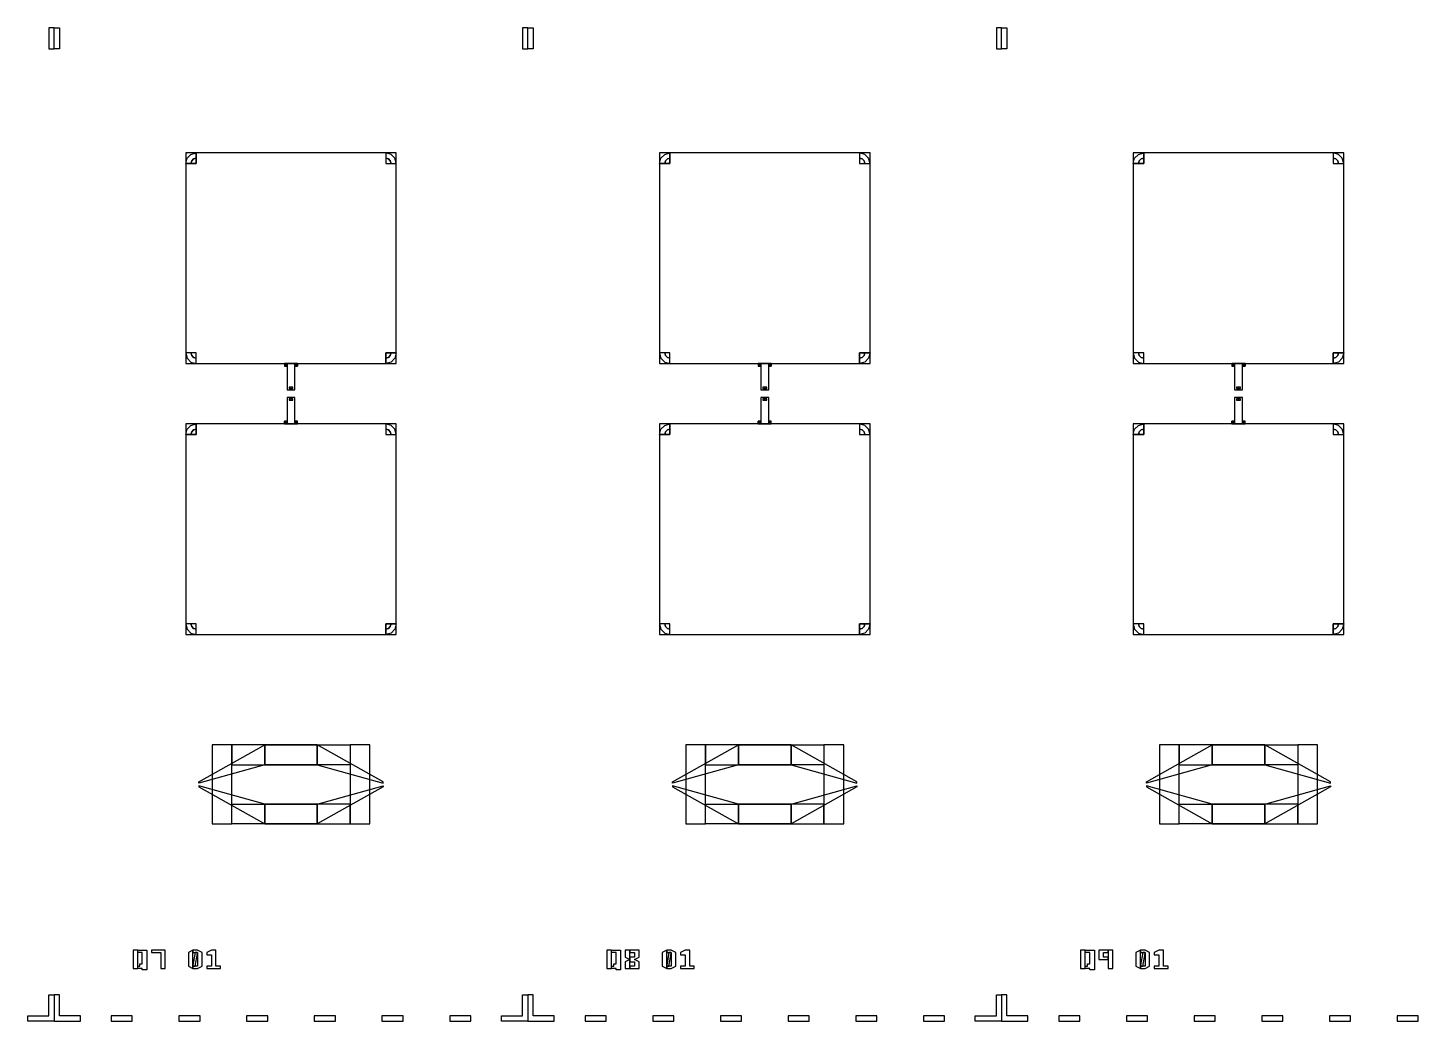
# Model space of a CAD drawing. Extents: x -50899 to 50899, y -48295 to 50898.
# Drawn here: x -17200 to -11917, y -39225 to -35449 of the extents above; entities that cross this region are included whole.
import ezdxf

# ---------------------------------------------------------------- set-up
doc = ezdxf.new("R2010")
doc.units = 0

# ---------------------------------------------------------------- blocks, each defined once
blk = doc.blocks.new('Q6')
for points in [[(1700, 3595.7), (1700, 3675.7), (1680, 3675.7), (1680, 3595.7), (1700, 3595.7)], [(2500, 875), (2250, 805), (2250, 809.8), (2500, 950), (2500, 875)], [(2500, 875), (2250, 805), (2250, 809.8), (2500, 950), (2500, 875)], [(2825, 875), (2500, 875), (2500, 950), (2825, 950), (2825, 875)], [(2825, 875), (2500, 875), (2500, 950), (2825, 950), (2825, 875)], [(2900, 950), (2825, 950), (2825, 650), (2900, 650), (2900, 950)], [(2900, 950), (2825, 950), (2825, 650), (2900, 650), (2900, 950)], [(2500, 725), (2250, 795), (2250, 790.2), (2500, 650), (2500, 725)], [(2500, 725), (2250, 795), (2250, 790.2), (2500, 650), (2500, 725)], [(2825, 725), (2500, 725), (2500, 650), (2825, 650), (2825, 725)], [(2825, 725), (2500, 725), (2500, 650), (2825, 650), (2825, 725)], [(1700, -100), (1600, -100), (1600, -80), (1680, -80), (1680, 0), (1700, 0), (1700, -100)]]:
    blk.add_lwpolyline(points)
blk = doc.blocks.new('Q7')
for points in [[(-100, 3595.7), (-100, 3675.7), (-80, 3675.7), (-80, 3595.7), (-100, 3595.7)], [(1700, 3595.7), (1700, 3675.7), (1680, 3675.7), (1680, 3595.7), (1700, 3595.7)], [(400, 3200), (400, 2400), (1200, 2400), (1200, 3200), (400, 3200)], [(400, 3200), (400, 3160), (440, 3160), (440, 3200), (400, 3200)], [(400, 3160), (405.4, 3180), (420, 3194.6), (440, 3200), (440, 3180), (430, 3177.3), (422.7, 3170), (420, 3160), (400, 3160)], [(420, 3160), (422.7, 3170), (430, 3177.3), (440, 3180), (440, 3160), (440, 3160), (440, 3160), (440, 3160), (420, 3160)], [(1160, 3200), (1160, 3160), (1200, 3160), (1200, 3200), (1160, 3200)], [(1200, 3160), (1194.6, 3180), (1180, 3194.6), (1160, 3200), (1160, 3180), (1170, 3177.3), (1177.3, 3170), (1180, 3160), (1200, 3160)], [(1180, 3160), (1177.3, 3170), (1170, 3177.3), (1160, 3180), (1160, 3160), (1160, 3160), (1160, 3160), (1160, 3160), (1180, 3160)], [(440, 2400), (440, 2440), (400, 2440), (400, 2400), (440, 2400)], [(400, 2440), (405.4, 2420), (420, 2405.4), (440, 2400), (440, 2420), (430, 2422.7), (422.7, 2430), (420, 2440), (400, 2440)], [(420, 2440), (422.7, 2430), (430, 2422.7), (440, 2420), (440, 2440), (440, 2440), (440, 2440), (440, 2440), (420, 2440)], [(1200, 2400), (1200, 2440), (1160, 2440), (1160, 2400), (1200, 2400)], [(1200, 2440), (1194.6, 2420), (1180, 2405.4), (1160, 2400), (1160, 2420), (1170, 2422.7), (1177.3, 2430), (1180, 2440), (1200, 2440)], [(1180, 2440), (1177.3, 2430), (1170, 2422.7), (1160, 2420), (1160, 2440), (1160, 2440), (1160, 2440), (1160, 2440), (1180, 2440)], [(775, 2400), (775, 2390), (785, 2390), (785, 2400), (775, 2400)], [(785, 2390), (783.7, 2395), (780, 2398.7), (775, 2400), (775, 2395), (777.5, 2394.3), (779.3, 2392.5), (780, 2390), (785, 2390)], [(780, 2390), (779.3, 2392.5), (777.5, 2394.3), (775, 2395), (775, 2390), (775, 2390), (775, 2390), (775, 2390), (780, 2390)], [(785, 2400), (785, 2300), (815, 2300), (815, 2400), (785, 2400)], [(815, 2400), (815, 2390), (825, 2390), (825, 2400), (815, 2400)], [(815, 2390), (816.3, 2395), (820, 2398.7), (825, 2400), (825, 2395), (822.5, 2394.3), (820.7, 2392.5), (820, 2390), (815, 2390)], [(820, 2390), (820.7, 2392.5), (822.5, 2394.3), (825, 2395), (825, 2390), (825, 2390), (825, 2390), (825, 2390), (820, 2390)], [(807.5, 2305), (807.5, 2310), (792.5, 2310), (792.5, 2305), (807.5, 2305)], [(802.5, 2300), (802.5, 2305), (797.5, 2305), (797.5, 2300), (802.5, 2300)], [(785, 2270), (785, 2170), (815, 2170), (815, 2270), (785, 2270)], [(792.5, 2265), (792.5, 2260), (807.5, 2260), (807.5, 2265), (792.5, 2265)], [(797.5, 2270), (797.5, 2265), (802.5, 2265), (802.5, 2270), (797.5, 2270)], [(400, 2170), (400, 1370), (1200, 1370), (1200, 2170), (400, 2170)], [(400, 2170), (400, 2130), (440, 2130), (440, 2170), (400, 2170)], [(400, 2130), (405.4, 2150), (420, 2164.6), (440, 2170), (440, 2150), (430, 2147.3), (422.7, 2140), (420, 2130), (400, 2130)], [(785, 2170), (785, 2180), (775, 2180), (775, 2170), (785, 2170)], [(785, 2180), (783.7, 2175), (780, 2171.3), (775, 2170), (775, 2175), (777.5, 2175.7), (779.3, 2177.5), (780, 2180), (785, 2180)], [(780, 2180), (779.3, 2177.5), (777.5, 2175.7), (775, 2175), (775, 2180), (775, 2180), (775, 2180), (775, 2180), (780, 2180)], [(825, 2170), (825, 2180), (815, 2180), (815, 2170), (825, 2170)], [(815, 2180), (816.3, 2175), (820, 2171.3), (825, 2170), (825, 2175), (822.5, 2175.7), (820.7, 2177.5), (820, 2180), (815, 2180)], [(820, 2180), (820.7, 2177.5), (822.5, 2175.7), (825, 2175), (825, 2180), (825, 2180), (825, 2180), (825, 2180), (820, 2180)], [(1160, 2170), (1160, 2130), (1200, 2130), (1200, 2170), (1160, 2170)], [(1200, 2130), (1194.6, 2150), (1180, 2164.6), (1160, 2170), (1160, 2150), (1170, 2147.3), (1177.3, 2140), (1180, 2130), (1200, 2130)], [(420, 2130), (422.7, 2140), (430, 2147.3), (440, 2150), (440, 2130), (440, 2130), (440, 2130), (440, 2130), (420, 2130)], [(1180, 2130), (1177.3, 2140), (1170, 2147.3), (1160, 2150), (1160, 2130), (1160, 2130), (1160, 2130), (1160, 2130), (1180, 2130)], [(440, 1370), (440, 1410), (400, 1410), (400, 1370), (440, 1370)], [(400, 1410), (405.4, 1390), (420, 1375.4), (440, 1370), (440, 1390), (430, 1392.7), (422.7, 1400), (420, 1410), (400, 1410)], [(420, 1410), (422.7, 1400), (430, 1392.7), (440, 1390), (440, 1410), (440, 1410), (440, 1410), (440, 1410), (420, 1410)], [(1200, 1370), (1200, 1410), (1160, 1410), (1160, 1370), (1200, 1370)], [(1200, 1410), (1194.6, 1390), (1180, 1375.4), (1160, 1370), (1160, 1390), (1170, 1392.7), (1177.3, 1400), (1180, 1410), (1200, 1410)], [(1180, 1410), (1177.3, 1400), (1170, 1392.7), (1160, 1390), (1160, 1410), (1160, 1410), (1160, 1410), (1160, 1410), (1180, 1410)], [(2500, 875), (2250, 805), (2250, 809.8), (2500, 950), (2500, 875)], [(2500, 875), (2250, 805), (2250, 809.8), (2500, 950), (2500, 875)], [(2825, 875), (2500, 875), (2500, 950), (2825, 950), (2825, 875)], [(2825, 875), (2500, 875), (2500, 950), (2825, 950), (2825, 875)], [(2900, 950), (2825, 950), (2825, 650), (2900, 650), (2900, 950)], [(2900, 950), (2825, 950), (2825, 650), (2900, 650), (2900, 950)], [(2500, 725), (2250, 795), (2250, 790.2), (2500, 650), (2500, 725)], [(2500, 725), (2250, 795), (2250, 790.2), (2500, 650), (2500, 725)], [(2825, 725), (2500, 725), (2500, 650), (2825, 650), (2825, 725)], [(2825, 725), (2500, 725), (2500, 650), (2825, 650), (2825, 725)], [(200, 100), (217.5, 100), (217.5, 170), (200, 170), (200, 100)], [(217.5, 108.8), (226.2, 108.8), (226.2, 117.5), (235, 117.5), (235, 161.2), (217.5, 161.2), (217.5, 170), (252.5, 170), (252.5, 95.6), (235, 95.6), (235, 100), (217.5, 100), (217.5, 108.8)], [(305, 100), (322.5, 100), (322.5, 170), (270, 170), (270, 161.2), (305, 161.2), (305, 100), (305, 100)], [(-100, -100), (0, -100), (0, -80), (-80, -80), (-80, 0), (-100, 0), (-100, -100)], [(1700, -100), (1600, -100), (1600, -80), (1680, -80), (1680, 0), (1700, 0), (1700, -100)], [(117.1, -100), (197.1, -100), (197.1, -80), (117.1, -80), (117.1, -100)], [(374.3, -100), (454.3, -100), (454.3, -80), (374.3, -80), (374.3, -100)], [(631.4, -100), (711.4, -100), (711.4, -80), (631.4, -80), (631.4, -100)], [(888.6, -100), (968.6, -100), (968.6, -80), (888.6, -80), (888.6, -100)], [(1145.7, -100), (1225.7, -100), (1225.7, -80), (1145.7, -80), (1145.7, -100)], [(1402.9, -100), (1482.9, -100), (1482.9, -80), (1402.9, -80), (1402.9, -100)]]:
    blk.add_lwpolyline(points)
blk = doc.blocks.new('Q8')
for points in [[(-100, 3595.7), (-100, 3675.7), (-80, 3675.7), (-80, 3595.7), (-100, 3595.7)], [(1700, 3595.7), (1700, 3675.7), (1680, 3675.7), (1680, 3595.7), (1700, 3595.7)], [(400, 3200), (400, 2400), (1200, 2400), (1200, 3200), (400, 3200)], [(400, 3200), (400, 3160), (440, 3160), (440, 3200), (400, 3200)], [(400, 3160), (405.4, 3180), (420, 3194.6), (440, 3200), (440, 3180), (430, 3177.3), (422.7, 3170), (420, 3160), (400, 3160)], [(420, 3160), (422.7, 3170), (430, 3177.3), (440, 3180), (440, 3160), (440, 3160), (440, 3160), (440, 3160), (420, 3160)], [(1160, 3200), (1160, 3160), (1200, 3160), (1200, 3200), (1160, 3200)], [(1200, 3160), (1194.6, 3180), (1180, 3194.6), (1160, 3200), (1160, 3180), (1170, 3177.3), (1177.3, 3170), (1180, 3160), (1200, 3160)], [(1180, 3160), (1177.3, 3170), (1170, 3177.3), (1160, 3180), (1160, 3160), (1160, 3160), (1160, 3160), (1160, 3160), (1180, 3160)], [(440, 2400), (440, 2440), (400, 2440), (400, 2400), (440, 2400)], [(400, 2440), (405.4, 2420), (420, 2405.4), (440, 2400), (440, 2420), (430, 2422.7), (422.7, 2430), (420, 2440), (400, 2440)], [(420, 2440), (422.7, 2430), (430, 2422.7), (440, 2420), (440, 2440), (440, 2440), (440, 2440), (440, 2440), (420, 2440)], [(1200, 2400), (1200, 2440), (1160, 2440), (1160, 2400), (1200, 2400)], [(1200, 2440), (1194.6, 2420), (1180, 2405.4), (1160, 2400), (1160, 2420), (1170, 2422.7), (1177.3, 2430), (1180, 2440), (1200, 2440)], [(1180, 2440), (1177.3, 2430), (1170, 2422.7), (1160, 2420), (1160, 2440), (1160, 2440), (1160, 2440), (1160, 2440), (1180, 2440)], [(775, 2400), (775, 2390), (785, 2390), (785, 2400), (775, 2400)], [(785, 2390), (783.7, 2395), (780, 2398.7), (775, 2400), (775, 2395), (777.5, 2394.3), (779.3, 2392.5), (780, 2390), (785, 2390)], [(780, 2390), (779.3, 2392.5), (777.5, 2394.3), (775, 2395), (775, 2390), (775, 2390), (775, 2390), (775, 2390), (780, 2390)], [(785, 2400), (785, 2300), (815, 2300), (815, 2400), (785, 2400)], [(815, 2400), (815, 2390), (825, 2390), (825, 2400), (815, 2400)], [(815, 2390), (816.3, 2395), (820, 2398.7), (825, 2400), (825, 2395), (822.5, 2394.3), (820.7, 2392.5), (820, 2390), (815, 2390)], [(820, 2390), (820.7, 2392.5), (822.5, 2394.3), (825, 2395), (825, 2390), (825, 2390), (825, 2390), (825, 2390), (820, 2390)], [(807.5, 2305), (807.5, 2310), (792.5, 2310), (792.5, 2305), (807.5, 2305)], [(802.5, 2300), (802.5, 2305), (797.5, 2305), (797.5, 2300), (802.5, 2300)], [(785, 2270), (785, 2170), (815, 2170), (815, 2270), (785, 2270)], [(792.5, 2265), (792.5, 2260), (807.5, 2260), (807.5, 2265), (792.5, 2265)], [(797.5, 2270), (797.5, 2265), (802.5, 2265), (802.5, 2270), (797.5, 2270)], [(400, 2170), (400, 1370), (1200, 1370), (1200, 2170), (400, 2170)], [(400, 2170), (400, 2130), (440, 2130), (440, 2170), (400, 2170)], [(400, 2130), (405.4, 2150), (420, 2164.6), (440, 2170), (440, 2150), (430, 2147.3), (422.7, 2140), (420, 2130), (400, 2130)], [(785, 2170), (785, 2180), (775, 2180), (775, 2170), (785, 2170)], [(785, 2180), (783.7, 2175), (780, 2171.3), (775, 2170), (775, 2175), (777.5, 2175.7), (779.3, 2177.5), (780, 2180), (785, 2180)], [(780, 2180), (779.3, 2177.5), (777.5, 2175.7), (775, 2175), (775, 2180), (775, 2180), (775, 2180), (775, 2180), (780, 2180)], [(825, 2170), (825, 2180), (815, 2180), (815, 2170), (825, 2170)], [(815, 2180), (816.3, 2175), (820, 2171.3), (825, 2170), (825, 2175), (822.5, 2175.7), (820.7, 2177.5), (820, 2180), (815, 2180)], [(820, 2180), (820.7, 2177.5), (822.5, 2175.7), (825, 2175), (825, 2180), (825, 2180), (825, 2180), (825, 2180), (820, 2180)], [(1160, 2170), (1160, 2130), (1200, 2130), (1200, 2170), (1160, 2170)], [(1200, 2130), (1194.6, 2150), (1180, 2164.6), (1160, 2170), (1160, 2150), (1170, 2147.3), (1177.3, 2140), (1180, 2130), (1200, 2130)], [(420, 2130), (422.7, 2140), (430, 2147.3), (440, 2150), (440, 2130), (440, 2130), (440, 2130), (440, 2130), (420, 2130)], [(1180, 2130), (1177.3, 2140), (1170, 2147.3), (1160, 2150), (1160, 2130), (1160, 2130), (1160, 2130), (1160, 2130), (1180, 2130)], [(440, 1370), (440, 1410), (400, 1410), (400, 1370), (440, 1370)], [(400, 1410), (405.4, 1390), (420, 1375.4), (440, 1370), (440, 1390), (430, 1392.7), (422.7, 1400), (420, 1410), (400, 1410)], [(420, 1410), (422.7, 1400), (430, 1392.7), (440, 1390), (440, 1410), (440, 1410), (440, 1410), (440, 1410), (420, 1410)], [(1200, 1370), (1200, 1410), (1160, 1410), (1160, 1370), (1200, 1370)], [(1200, 1410), (1194.6, 1390), (1180, 1375.4), (1160, 1370), (1160, 1390), (1170, 1392.7), (1177.3, 1400), (1180, 1410), (1200, 1410)], [(1180, 1410), (1177.3, 1400), (1170, 1392.7), (1160, 1390), (1160, 1410), (1160, 1410), (1160, 1410), (1160, 1410), (1180, 1410)], [(-1300, 650), (-1225, 650), (-1225, 950), (-1300, 950), (-1300, 650)], [(-1300, 650), (-1225, 650), (-1225, 950), (-1300, 950), (-1300, 650)], [(-1225, 875), (-900, 875), (-900, 950), (-1225, 950), (-1225, 875)], [(-1225, 875), (-900, 875), (-900, 950), (-1225, 950), (-1225, 875)], [(-900, 875), (-650, 805), (-650, 809.8), (-900, 950), (-900, 875)], [(-900, 875), (-650, 805), (-650, 809.8), (-900, 950), (-900, 875)], [(2500, 875), (2250, 805), (2250, 809.8), (2500, 950), (2500, 875)], [(2500, 875), (2250, 805), (2250, 809.8), (2500, 950), (2500, 875)], [(2825, 875), (2500, 875), (2500, 950), (2825, 950), (2825, 875)], [(2825, 875), (2500, 875), (2500, 950), (2825, 950), (2825, 875)], [(2900, 950), (2825, 950), (2825, 650), (2900, 650), (2900, 950)], [(2900, 950), (2825, 950), (2825, 650), (2900, 650), (2900, 950)], [(-900, 725), (-650, 795), (-650, 790.2), (-900, 650), (-900, 725)], [(-900, 725), (-650, 795), (-650, 790.2), (-900, 650), (-900, 725)], [(2500, 725), (2250, 795), (2250, 790.2), (2500, 650), (2500, 725)], [(2500, 725), (2250, 795), (2250, 790.2), (2500, 650), (2500, 725)], [(-1225, 725), (-900, 725), (-900, 650), (-1225, 650), (-1225, 725)], [(-1225, 725), (-900, 725), (-900, 650), (-1225, 650), (-1225, 725)], [(2825, 725), (2500, 725), (2500, 650), (2825, 650), (2825, 725)], [(2825, 725), (2500, 725), (2500, 650), (2825, 650), (2825, 725)], [(200, 100), (217.5, 100), (217.5, 170), (200, 170), (200, 100)], [(217.5, 108.8), (226.2, 108.8), (226.2, 117.5), (235, 117.5), (235, 161.2), (217.5, 161.2), (217.5, 170), (252.5, 170), (252.5, 95.6), (235, 95.6), (235, 100), (217.5, 100), (217.5, 108.8)], [(270, 100), (287.5, 100), (287.5, 170), (270, 170), (270, 143.8), (287.5, 135), (270, 126.2), (270, 100)], [(287.5, 100), (322.5, 100), (322.5, 126.2), (305, 135), (322.5, 143.8), (322.5, 170), (287.5, 170), (287.5, 161.2), (305, 161.2), (305, 143.8), (287.5, 143.8), (287.5, 126.2), (305, 126.2), (305, 108.8), (287.5, 108.8), (287.5, 100)], [(-100, -100), (0, -100), (0, -80), (-80, -80), (-80, 0), (-100, 0), (-100, -100)], [(1700, -100), (1600, -100), (1600, -80), (1680, -80), (1680, 0), (1700, 0), (1700, -100)], [(117.1, -100), (197.1, -100), (197.1, -80), (117.1, -80), (117.1, -100)], [(374.3, -100), (454.3, -100), (454.3, -80), (374.3, -80), (374.3, -100)], [(631.4, -100), (711.4, -100), (711.4, -80), (631.4, -80), (631.4, -100)], [(888.6, -100), (968.6, -100), (968.6, -80), (888.6, -80), (888.6, -100)], [(1145.7, -100), (1225.7, -100), (1225.7, -80), (1145.7, -80), (1145.7, -100)], [(1402.9, -100), (1482.9, -100), (1482.9, -80), (1402.9, -80), (1402.9, -100)]]:
    blk.add_lwpolyline(points)
blk = doc.blocks.new('Q9')
for points in [[(-100, 3595.7), (-100, 3675.7), (-80, 3675.7), (-80, 3595.7), (-100, 3595.7)], [(400, 3200), (400, 2400), (1200, 2400), (1200, 3200), (400, 3200)], [(400, 3200), (400, 3160), (440, 3160), (440, 3200), (400, 3200)], [(400, 3160), (405.4, 3180), (420, 3194.6), (440, 3200), (440, 3180), (430, 3177.3), (422.7, 3170), (420, 3160), (400, 3160)], [(420, 3160), (422.7, 3170), (430, 3177.3), (440, 3180), (440, 3160), (440, 3160), (440, 3160), (440, 3160), (420, 3160)], [(1160, 3200), (1160, 3160), (1200, 3160), (1200, 3200), (1160, 3200)], [(1200, 3160), (1194.6, 3180), (1180, 3194.6), (1160, 3200), (1160, 3180), (1170, 3177.3), (1177.3, 3170), (1180, 3160), (1200, 3160)], [(1180, 3160), (1177.3, 3170), (1170, 3177.3), (1160, 3180), (1160, 3160), (1160, 3160), (1160, 3160), (1160, 3160), (1180, 3160)], [(440, 2400), (440, 2440), (400, 2440), (400, 2400), (440, 2400)], [(400, 2440), (405.4, 2420), (420, 2405.4), (440, 2400), (440, 2420), (430, 2422.7), (422.7, 2430), (420, 2440), (400, 2440)], [(420, 2440), (422.7, 2430), (430, 2422.7), (440, 2420), (440, 2440), (440, 2440), (440, 2440), (440, 2440), (420, 2440)], [(1200, 2400), (1200, 2440), (1160, 2440), (1160, 2400), (1200, 2400)], [(1200, 2440), (1194.6, 2420), (1180, 2405.4), (1160, 2400), (1160, 2420), (1170, 2422.7), (1177.3, 2430), (1180, 2440), (1200, 2440)], [(1180, 2440), (1177.3, 2430), (1170, 2422.7), (1160, 2420), (1160, 2440), (1160, 2440), (1160, 2440), (1160, 2440), (1180, 2440)], [(775, 2400), (775, 2390), (785, 2390), (785, 2400), (775, 2400)], [(785, 2390), (783.7, 2395), (780, 2398.7), (775, 2400), (775, 2395), (777.5, 2394.3), (779.3, 2392.5), (780, 2390), (785, 2390)], [(780, 2390), (779.3, 2392.5), (777.5, 2394.3), (775, 2395), (775, 2390), (775, 2390), (775, 2390), (775, 2390), (780, 2390)], [(785, 2400), (785, 2300), (815, 2300), (815, 2400), (785, 2400)], [(815, 2400), (815, 2390), (825, 2390), (825, 2400), (815, 2400)], [(815, 2390), (816.3, 2395), (820, 2398.7), (825, 2400), (825, 2395), (822.5, 2394.3), (820.7, 2392.5), (820, 2390), (815, 2390)], [(820, 2390), (820.7, 2392.5), (822.5, 2394.3), (825, 2395), (825, 2390), (825, 2390), (825, 2390), (825, 2390), (820, 2390)], [(807.5, 2305), (807.5, 2310), (792.5, 2310), (792.5, 2305), (807.5, 2305)], [(802.5, 2300), (802.5, 2305), (797.5, 2305), (797.5, 2300), (802.5, 2300)], [(785, 2270), (785, 2170), (815, 2170), (815, 2270), (785, 2270)], [(792.5, 2265), (792.5, 2260), (807.5, 2260), (807.5, 2265), (792.5, 2265)], [(797.5, 2270), (797.5, 2265), (802.5, 2265), (802.5, 2270), (797.5, 2270)], [(400, 2170), (400, 1370), (1200, 1370), (1200, 2170), (400, 2170)], [(400, 2170), (400, 2130), (440, 2130), (440, 2170), (400, 2170)], [(400, 2130), (405.4, 2150), (420, 2164.6), (440, 2170), (440, 2150), (430, 2147.3), (422.7, 2140), (420, 2130), (400, 2130)], [(785, 2170), (785, 2180), (775, 2180), (775, 2170), (785, 2170)], [(785, 2180), (783.7, 2175), (780, 2171.3), (775, 2170), (775, 2175), (777.5, 2175.7), (779.3, 2177.5), (780, 2180), (785, 2180)], [(780, 2180), (779.3, 2177.5), (777.5, 2175.7), (775, 2175), (775, 2180), (775, 2180), (775, 2180), (775, 2180), (780, 2180)], [(825, 2170), (825, 2180), (815, 2180), (815, 2170), (825, 2170)], [(815, 2180), (816.3, 2175), (820, 2171.3), (825, 2170), (825, 2175), (822.5, 2175.7), (820.7, 2177.5), (820, 2180), (815, 2180)], [(820, 2180), (820.7, 2177.5), (822.5, 2175.7), (825, 2175), (825, 2180), (825, 2180), (825, 2180), (825, 2180), (820, 2180)], [(1160, 2170), (1160, 2130), (1200, 2130), (1200, 2170), (1160, 2170)], [(1200, 2130), (1194.6, 2150), (1180, 2164.6), (1160, 2170), (1160, 2150), (1170, 2147.3), (1177.3, 2140), (1180, 2130), (1200, 2130)], [(420, 2130), (422.7, 2140), (430, 2147.3), (440, 2150), (440, 2130), (440, 2130), (440, 2130), (440, 2130), (420, 2130)], [(1180, 2130), (1177.3, 2140), (1170, 2147.3), (1160, 2150), (1160, 2130), (1160, 2130), (1160, 2130), (1160, 2130), (1180, 2130)], [(440, 1370), (440, 1410), (400, 1410), (400, 1370), (440, 1370)], [(400, 1410), (405.4, 1390), (420, 1375.4), (440, 1370), (440, 1390), (430, 1392.7), (422.7, 1400), (420, 1410), (400, 1410)], [(420, 1410), (422.7, 1400), (430, 1392.7), (440, 1390), (440, 1410), (440, 1410), (440, 1410), (440, 1410), (420, 1410)], [(1200, 1370), (1200, 1410), (1160, 1410), (1160, 1370), (1200, 1370)], [(1200, 1410), (1194.6, 1390), (1180, 1375.4), (1160, 1370), (1160, 1390), (1170, 1392.7), (1177.3, 1400), (1180, 1410), (1200, 1410)], [(1180, 1410), (1177.3, 1400), (1170, 1392.7), (1160, 1390), (1160, 1410), (1160, 1410), (1160, 1410), (1160, 1410), (1180, 1410)], [(-1300, 650), (-1225, 650), (-1225, 950), (-1300, 950), (-1300, 650)], [(-1300, 650), (-1225, 650), (-1225, 950), (-1300, 950), (-1300, 650)], [(-1225, 875), (-900, 875), (-900, 950), (-1225, 950), (-1225, 875)], [(-1225, 875), (-900, 875), (-900, 950), (-1225, 950), (-1225, 875)], [(-900, 875), (-650, 805), (-650, 809.8), (-900, 950), (-900, 875)], [(-900, 875), (-650, 805), (-650, 809.8), (-900, 950), (-900, 875)], [(-900, 725), (-650, 795), (-650, 790.2), (-900, 650), (-900, 725)], [(-900, 725), (-650, 795), (-650, 790.2), (-900, 650), (-900, 725)], [(-1225, 725), (-900, 725), (-900, 650), (-1225, 650), (-1225, 725)], [(-1225, 725), (-900, 725), (-900, 650), (-1225, 650), (-1225, 725)], [(200, 100), (217.5, 100), (217.5, 170), (200, 170), (200, 100)], [(217.5, 108.8), (226.2, 108.8), (226.2, 117.5), (235, 117.5), (235, 161.2), (217.5, 161.2), (217.5, 170), (252.5, 170), (252.5, 95.6), (235, 95.6), (235, 100), (217.5, 100), (217.5, 108.8)], [(305, 170), (270, 170), (270, 135), (305, 135), (305, 143.8), (287.5, 143.8), (287.5, 161.2), (305, 161.2), (305, 170)], [(305, 100), (322.5, 100), (322.5, 170), (305, 170), (305, 100)], [(-100, -100), (0, -100), (0, -80), (-80, -80), (-80, 0), (-100, 0), (-100, -100)], [(117.1, -100), (197.1, -100), (197.1, -80), (117.1, -80), (117.1, -100)], [(374.3, -100), (454.3, -100), (454.3, -80), (374.3, -80), (374.3, -100)], [(631.4, -100), (711.4, -100), (711.4, -80), (631.4, -80), (631.4, -100)], [(888.6, -100), (968.6, -100), (968.6, -80), (888.6, -80), (888.6, -100)], [(1145.7, -100), (1225.7, -100), (1225.7, -80), (1145.7, -80), (1145.7, -100)], [(1402.9, -100), (1482.9, -100), (1482.9, -80), (1402.9, -80), (1402.9, -100)]]:
    blk.add_lwpolyline(points)
blk = doc.blocks.new('Q10')
for points in [[(-1300, 650), (-1225, 650), (-1225, 950), (-1300, 950), (-1300, 650)], [(-1300, 650), (-1225, 650), (-1225, 950), (-1300, 950), (-1300, 650)], [(-1225, 875), (-900, 875), (-900, 950), (-1225, 950), (-1225, 875)], [(-1225, 875), (-900, 875), (-900, 950), (-1225, 950), (-1225, 875)], [(-900, 875), (-650, 805), (-650, 809.8), (-900, 950), (-900, 875)], [(-900, 875), (-650, 805), (-650, 809.8), (-900, 950), (-900, 875)], [(-900, 725), (-650, 795), (-650, 790.2), (-900, 650), (-900, 725)], [(-900, 725), (-650, 795), (-650, 790.2), (-900, 650), (-900, 725)], [(-1225, 725), (-900, 725), (-900, 650), (-1225, 650), (-1225, 725)], [(-1225, 725), (-900, 725), (-900, 650), (-1225, 650), (-1225, 725)]]:
    blk.add_lwpolyline(points)

msp = doc.modelspace()

# ---------------------------------------------------------------- linework, layer by layer
for points in [[(-16800, -39025), (-16782.5, -39025), (-16782.5, -38955), (-16800, -38955), (-16800, -39025)], [(-16782.5, -39016.2), (-16773.8, -39016.2), (-16773.8, -39007.5), (-16765, -39007.5), (-16765, -38963.8), (-16782.5, -38963.8), (-16782.5, -38955), (-16747.5, -38955), (-16747.5, -39029.4), (-16765, -39029.4), (-16765, -39025), (-16782.5, -39025), (-16782.5, -39016.2)], [(-16695, -39025), (-16677.5, -39025), (-16677.5, -38955), (-16730, -38955), (-16730, -38963.8), (-16695, -38963.8), (-16695, -39025), (-16695, -39025)], [(-16590, -39016.2), (-16572.5, -39025), (-16572.5, -38955), (-16590, -38963.8), (-16590, -39016.2)], [(-16572.5, -39025), (-16555, -39025), (-16537.5, -39016.2), (-16537.5, -38963.8), (-16555, -38955), (-16572.5, -38955), (-16572.5, -38963.8), (-16555, -38963.8), (-16555, -39016.2), (-16572.5, -39016.2), (-16572.5, -39025)], [(-16572.5, -39016.2), (-16563.8, -39016.2), (-16555, -38968.1), (-16555, -38963.8), (-16563.8, -38963.8), (-16572.5, -39011.9), (-16572.5, -39016.2)], [(-16520, -39025), (-16467.5, -39025), (-16467.5, -39016.2), (-16485, -39016.2), (-16485, -38955), (-16502.5, -38955), (-16520, -38963.8), (-16520, -38972.5), (-16502.5, -38972.5), (-16502.5, -39016.2), (-16520, -39016.2), (-16520, -39025), (-16520, -39025)], [(-15000, -39025), (-14982.5, -39025), (-14982.5, -38955), (-15000, -38955), (-15000, -39025)], [(-14982.5, -39016.2), (-14973.8, -39016.2), (-14973.8, -39007.5), (-14965, -39007.5), (-14965, -38963.8), (-14982.5, -38963.8), (-14982.5, -38955), (-14947.5, -38955), (-14947.5, -39029.4), (-14965, -39029.4), (-14965, -39025), (-14982.5, -39025), (-14982.5, -39016.2)], [(-14930, -39025), (-14912.5, -39025), (-14912.5, -38955), (-14930, -38955), (-14930, -38981.2), (-14912.5, -38990), (-14930, -38998.8), (-14930, -39025)], [(-14912.5, -39025), (-14877.5, -39025), (-14877.5, -38998.8), (-14895, -38990), (-14877.5, -38981.2), (-14877.5, -38955), (-14912.5, -38955), (-14912.5, -38963.8), (-14895, -38963.8), (-14895, -38981.2), (-14912.5, -38981.2), (-14912.5, -38998.8), (-14895, -38998.8), (-14895, -39016.2), (-14912.5, -39016.2), (-14912.5, -39025)], [(-14790, -39016.2), (-14772.5, -39025), (-14772.5, -38955), (-14790, -38963.8), (-14790, -39016.2)], [(-14772.5, -39025), (-14755, -39025), (-14737.5, -39016.2), (-14737.5, -38963.8), (-14755, -38955), (-14772.5, -38955), (-14772.5, -38963.8), (-14755, -38963.8), (-14755, -39016.2), (-14772.5, -39016.2), (-14772.5, -39025)], [(-14772.5, -39016.2), (-14763.8, -39016.2), (-14755, -38968.1), (-14755, -38963.8), (-14763.8, -38963.8), (-14772.5, -39011.9), (-14772.5, -39016.2)], [(-14720, -39025), (-14667.5, -39025), (-14667.5, -39016.2), (-14685, -39016.2), (-14685, -38955), (-14702.5, -38955), (-14720, -38963.8), (-14720, -38972.5), (-14702.5, -38972.5), (-14702.5, -39016.2), (-14720, -39016.2), (-14720, -39025), (-14720, -39025)], [(-13200, -39025), (-13182.5, -39025), (-13182.5, -38955), (-13200, -38955), (-13200, -39025)], [(-13182.5, -39016.2), (-13173.8, -39016.2), (-13173.8, -39007.5), (-13165, -39007.5), (-13165, -38963.8), (-13182.5, -38963.8), (-13182.5, -38955), (-13147.5, -38955), (-13147.5, -39029.4), (-13165, -39029.4), (-13165, -39025), (-13182.5, -39025), (-13182.5, -39016.2)], [(-13095, -38955), (-13130, -38955), (-13130, -38990), (-13095, -38990), (-13095, -38981.2), (-13112.5, -38981.2), (-13112.5, -38963.8), (-13095, -38963.8), (-13095, -38955)], [(-13095, -39025), (-13077.5, -39025), (-13077.5, -38955), (-13095, -38955), (-13095, -39025)], [(-12990, -39016.2), (-12972.5, -39025), (-12972.5, -38955), (-12990, -38963.8), (-12990, -39016.2)], [(-12972.5, -39025), (-12955, -39025), (-12937.5, -39016.2), (-12937.5, -38963.8), (-12955, -38955), (-12972.5, -38955), (-12972.5, -38963.8), (-12955, -38963.8), (-12955, -39016.2), (-12972.5, -39016.2), (-12972.5, -39025)], [(-12972.5, -39016.2), (-12963.8, -39016.2), (-12955, -38968.1), (-12955, -38963.8), (-12963.8, -38963.8), (-12972.5, -39011.9), (-12972.5, -39016.2)], [(-12920, -39025), (-12867.5, -39025), (-12867.5, -39016.2), (-12885, -39016.2), (-12885, -38955), (-12902.5, -38955), (-12920, -38963.8), (-12920, -38972.5), (-12902.5, -38972.5), (-12902.5, -39016.2), (-12920, -39016.2), (-12920, -39025), (-12920, -39025)]]:
    msp.add_lwpolyline(points)

# ---------------------------------------------------------------- block references
for name, p in [('Q6', (-18800, -39125)), ('Q7', (-17000, -39125)), ('Q8', (-15200, -39125)), ('Q9', (-13400, -39125)), ('Q10', (-11600, -39125))]:
    msp.add_blockref(name, p)

doc.saveas('drawing.dxf')
